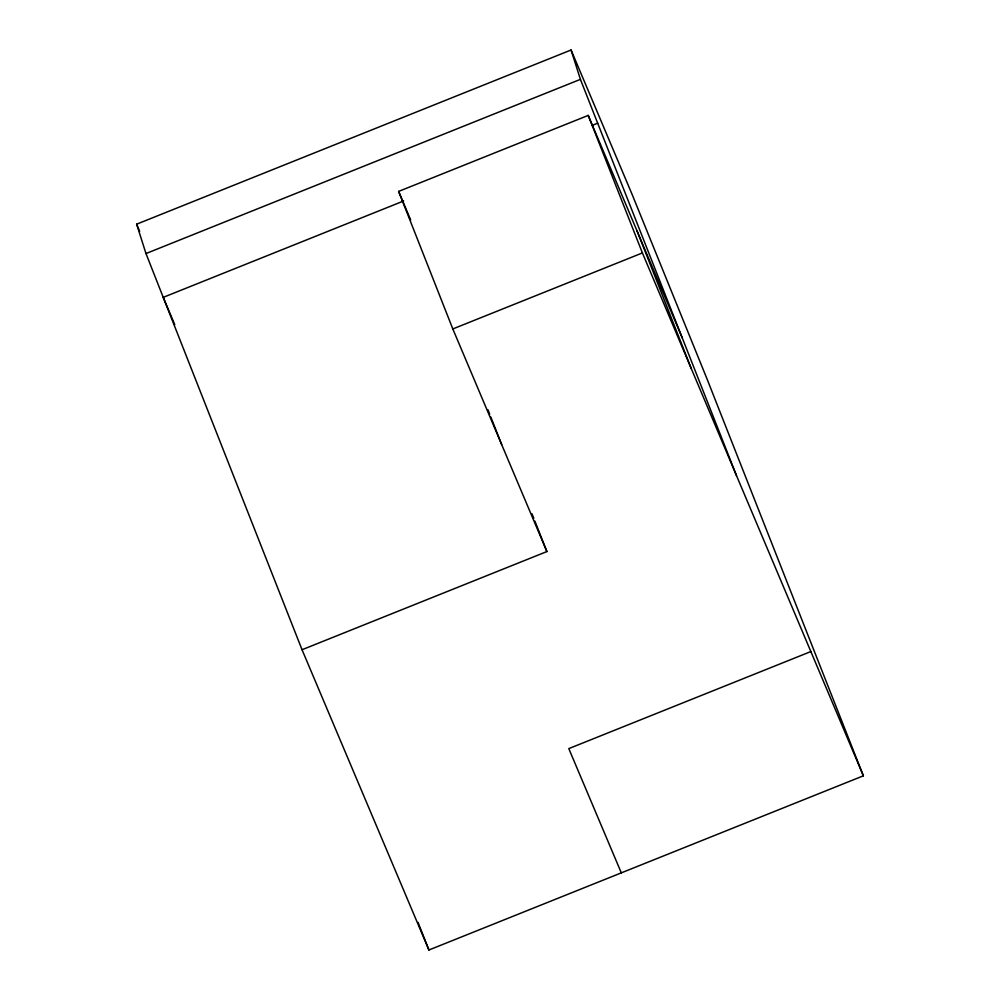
<?xml version="1.0" encoding="UTF-8"?>
<svg xmlns="http://www.w3.org/2000/svg" width="1000" height="1000" viewBox="0 0 1000 1000"><rect width="100%" height="100%" fill="white"/><g stroke="black" fill="none" stroke-linecap="round" stroke-linejoin="round"><path stroke-width="1.5" d="M136.637 224.188L571.075 50L632.263 194.775L707.3 379.625L863.363 775.812L428.925 950L302.038 649.737L145.975 253.55L136.637 224.188L139.662 231.35M145.975 253.55L580.413 79.362L571.075 50M302.038 649.737L546.888 551.562L452.812 328.95L398.638 191.412L588.225 115.4L682.3 338.013M403.625 200.987L163.225 297.362L174.762 324.663M591.888 125.5L597.675 123.175M452.812 328.95L642.4 252.938L863.363 775.812M810.863 651.562L568.8 748.612L621.312 872.862M398.638 191.412L410.7 219.963M580.413 79.362L736.475 475.55M637.087 231.012L691.263 368.55M588.225 115.4L642.4 252.938M532.062 513.913L533.775 518.263M534.913 521.163L546.888 551.562M487.987 409.825L489.7 414.162M490.838 417.062L501.675 444.562M418.075 922.45L428.925 950"/></g></svg>
